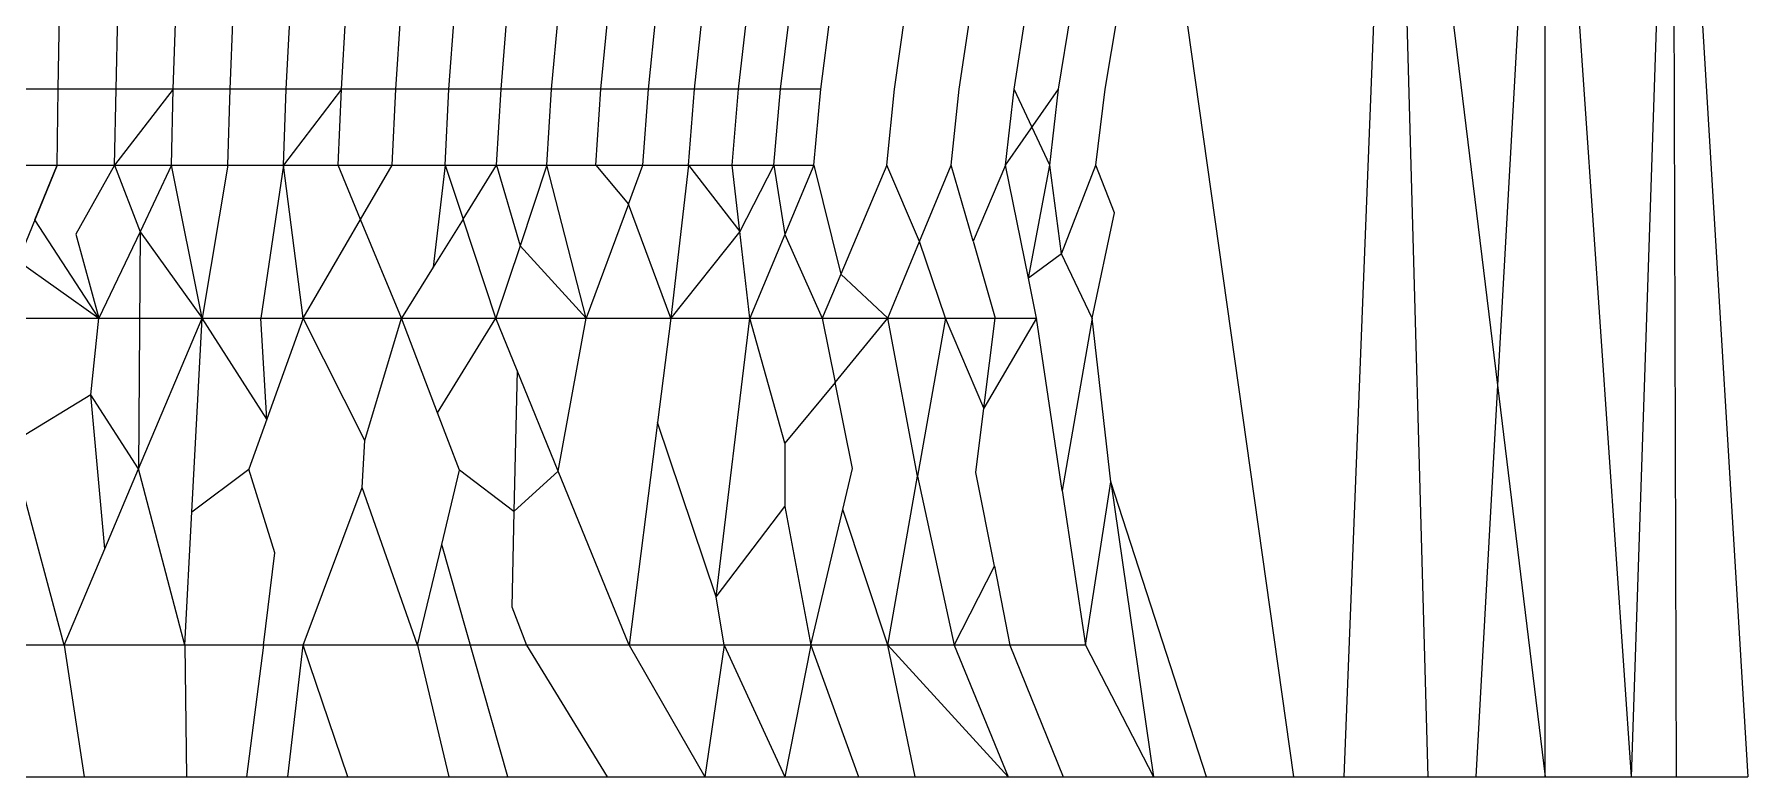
# Model space of a CAD drawing. Header units: inches. Extents: x 17 to 4615, y 5 to 3256.
# Drawn here: x 748.792 to 749.887, y 2597.352 to 2597.829 of the extents above; entities that cross this region are included whole.
import ezdxf

# ---------------------------------------------------------------- set-up
doc = ezdxf.new("R2010")
doc.units = ezdxf.units.IN
doc.header["$MEASUREMENT"] = 0

msp = doc.modelspace()

# ---------------------------------------------------------------- linework, layer by layer
for p, q in [((749.6319, 2597.3524), (749.6634, 2598.1523)), ((749.6634, 2598.1523), (749.6856, 2597.3524)), ((749.6634, 2598.1523), (749.7304, 2597.6034)), ((749.761, 2598.1523), (749.7304, 2597.6034)), ((749.761, 2597.3524), (749.761, 2598.1523)), ((749.761, 2598.1523), (749.8161, 2597.3524)), ((749.8429, 2598.1523), (749.8161, 2597.3524)), ((749.8451, 2597.3524), (749.8429, 2598.1523)), ((749.8429, 2598.1523), (749.8909, 2597.3524)), ((749.5169, 2597.9367), (749.5994, 2597.3524)), ((748.807, 2597.7932), (748.8078, 2597.8415)), ((748.8441, 2597.7932), (748.8453, 2597.8415)), ((748.8808, 2597.7932), (748.8825, 2597.8415)), ((748.9173, 2597.7932), (748.9193, 2597.8415)), ((748.9533, 2597.7932), (748.9557, 2597.8415)), ((748.9887, 2597.7932), (748.9916, 2597.8415)), ((749.0236, 2597.7932), (749.0268, 2597.8415)), ((749.0577, 2597.7932), (749.0613, 2597.8415)), ((749.0911, 2597.7932), (749.095, 2597.8415)), ((749.1235, 2597.7932), (749.1279, 2597.8415)), ((749.1551, 2597.7932), (749.1598, 2597.8415)), ((749.1856, 2597.7932), (749.1906, 2597.8415)), ((749.2151, 2597.7932), (749.2204, 2597.8415)), ((749.2434, 2597.7932), (749.249, 2597.8415)), ((749.2704, 2597.7932), (749.2763, 2597.8415)), ((749.2962, 2597.7932), (749.3024, 2597.8415)), ((749.3435, 2597.7932), (749.3503, 2597.8415)), ((749.385, 2597.7932), (749.3922, 2597.8415)), ((749.4202, 2597.7932), (749.4278, 2597.8415)), ((749.4488, 2597.7932), (749.4567, 2597.8415)), ((749.4786, 2597.7932), (749.4869, 2597.8415)), ((748.807, 2597.7932), (748.7698, 2597.7932)), ((748.8064, 2597.7445), (748.807, 2597.7932)), ((748.8441, 2597.7932), (748.807, 2597.7932)), ((748.8432, 2597.7445), (748.8441, 2597.7932)), ((748.8808, 2597.7932), (748.8432, 2597.7445)), ((748.8808, 2597.7932), (748.8441, 2597.7932)), ((748.8797, 2597.7445), (748.8808, 2597.7932)), ((748.9173, 2597.7932), (748.8808, 2597.7932)), ((748.9158, 2597.7445), (748.9173, 2597.7932)), ((748.9533, 2597.7932), (748.9173, 2597.7932)), ((748.9515, 2597.7445), (748.9533, 2597.7932)), ((748.9887, 2597.7932), (748.9515, 2597.7445)), ((748.9887, 2597.7932), (748.9533, 2597.7932)), ((748.9867, 2597.7445), (748.9887, 2597.7932)), ((749.0236, 2597.7932), (748.9887, 2597.7932)), ((749.0213, 2597.7445), (749.0236, 2597.7932)), ((749.0577, 2597.7932), (749.0236, 2597.7932)), ((749.0552, 2597.7445), (749.0577, 2597.7932)), ((749.0911, 2597.7932), (749.0577, 2597.7932)), ((749.0882, 2597.7445), (749.0911, 2597.7932)), ((749.1235, 2597.7932), (749.0911, 2597.7932)), ((749.1205, 2597.7445), (749.1235, 2597.7932)), ((749.1551, 2597.7932), (749.1235, 2597.7932)), ((749.1518, 2597.7445), (749.1551, 2597.7932)), ((749.1856, 2597.7932), (749.1551, 2597.7932)), ((749.182, 2597.7445), (749.1856, 2597.7932)), ((749.2151, 2597.7932), (749.1856, 2597.7932)), ((749.2113, 2597.7445), (749.2151, 2597.7932)), ((749.2434, 2597.7932), (749.2151, 2597.7932)), ((749.2393, 2597.7445), (749.2434, 2597.7932)), ((749.2704, 2597.7932), (749.2434, 2597.7932)), ((749.2662, 2597.7445), (749.2704, 2597.7932)), ((749.2962, 2597.7932), (749.2704, 2597.7932)), ((749.2917, 2597.7445), (749.2962, 2597.7932)), ((749.3387, 2597.7445), (749.3435, 2597.7932)), ((749.3798, 2597.7445), (749.385, 2597.7932)), ((749.4148, 2597.7445), (749.4202, 2597.7932)), ((749.4148, 2597.7445), (749.4488, 2597.7932)), ((749.4431, 2597.7445), (749.4202, 2597.7932)), ((749.4431, 2597.7445), (749.4488, 2597.7932)), ((749.4727, 2597.7445), (749.4786, 2597.7932)), ((748.7695, 2597.7445), (748.8064, 2597.7445)), ((748.8064, 2597.7445), (748.7812, 2597.6833)), ((748.7921, 2597.7096), (748.8064, 2597.7445)), ((748.8064, 2597.7445), (748.8432, 2597.7445)), ((748.8432, 2597.7445), (748.8184, 2597.7004)), ((748.8432, 2597.7445), (748.8797, 2597.7445)), ((748.8432, 2597.7445), (748.8595, 2597.7019)), ((748.8797, 2597.7445), (748.8595, 2597.7019)), ((748.8797, 2597.7445), (748.9158, 2597.7445)), ((748.8993, 2597.6464), (748.8797, 2597.7445)), ((748.9158, 2597.7445), (748.8993, 2597.6464)), ((748.9158, 2597.7445), (748.9515, 2597.7445)), ((748.9515, 2597.7445), (748.937, 2597.6464)), ((748.9515, 2597.7445), (748.9867, 2597.7445)), ((748.9642, 2597.6464), (748.9515, 2597.7445)), ((748.9867, 2597.7445), (749.0213, 2597.7445)), ((749.001, 2597.7097), (748.9867, 2597.7445)), ((749.001, 2597.7097), (749.0213, 2597.7445)), ((749.0213, 2597.7445), (749.0552, 2597.7445)), ((749.0552, 2597.7445), (749.0476, 2597.6792)), ((749.0552, 2597.7445), (749.0882, 2597.7445)), ((749.0552, 2597.7445), (749.0667, 2597.7099)), ((749.0667, 2597.7099), (749.0882, 2597.7445)), ((749.0882, 2597.7445), (749.1205, 2597.7445)), ((749.0882, 2597.7445), (749.1033, 2597.6928)), ((749.1205, 2597.7445), (749.1033, 2597.6928)), ((749.1205, 2597.7445), (749.1518, 2597.7445)), ((749.1456, 2597.6464), (749.1205, 2597.7445)), ((749.1518, 2597.7445), (749.182, 2597.7445)), ((749.1518, 2597.7445), (749.1728, 2597.7195)), ((749.1728, 2597.7195), (749.182, 2597.7445)), ((749.182, 2597.7445), (749.2113, 2597.7445)), ((749.2113, 2597.7445), (749.2, 2597.6464)), ((749.2113, 2597.7445), (749.2393, 2597.7445)), ((749.2113, 2597.7445), (749.2443, 2597.702)), ((749.2393, 2597.7445), (749.2662, 2597.7445)), ((749.2443, 2597.702), (749.2393, 2597.7445)), ((749.2662, 2597.7445), (749.2443, 2597.702)), ((749.2662, 2597.7445), (749.2917, 2597.7445)), ((749.2662, 2597.7445), (749.2732, 2597.7001)), ((749.2917, 2597.7445), (749.2732, 2597.7001)), ((749.2917, 2597.7445), (749.3091, 2597.6746)), ((749.3387, 2597.7445), (749.3091, 2597.6746)), ((749.3596, 2597.6956), (749.3387, 2597.7445)), ((749.3596, 2597.6956), (749.3798, 2597.7445)), ((749.3939, 2597.6958), (749.3798, 2597.7445)), ((749.4148, 2597.7445), (749.3939, 2597.6958)), ((749.4294, 2597.6722), (749.4148, 2597.7445)), ((749.4294, 2597.6722), (749.4431, 2597.7445)), ((749.4506, 2597.6877), (749.4431, 2597.7445)), ((749.4506, 2597.6877), (749.4727, 2597.7445)), ((749.4847, 2597.714), (749.4727, 2597.7445)), ((749.1728, 2597.7195), (749.1456, 2597.6464)), ((749.2, 2597.6464), (749.1728, 2597.7195)), ((749.4704, 2597.6464), (749.4847, 2597.714)), ((748.8331, 2597.6464), (748.7921, 2597.7096)), ((748.8595, 2597.7019), (748.8331, 2597.6464)), ((748.8595, 2597.7019), (748.8585, 2597.5498)), ((748.8595, 2597.7019), (748.8993, 2597.6464)), ((748.9642, 2597.6464), (749.001, 2597.7097)), ((749.0272, 2597.6464), (749.001, 2597.7097)), ((749.0667, 2597.7099), (749.0476, 2597.6792)), ((749.0878, 2597.6464), (749.0667, 2597.7099)), ((749.2443, 2597.702), (749.2, 2597.6464)), ((749.2507, 2597.6464), (749.2443, 2597.702)), ((748.8184, 2597.7004), (748.8331, 2597.6464)), ((749.1033, 2597.6928), (749.0878, 2597.6464)), ((749.1033, 2597.6928), (749.1456, 2597.6464)), ((749.2732, 2597.7001), (749.2507, 2597.6464)), ((749.2732, 2597.7001), (749.2972, 2597.6464)), ((749.3392, 2597.6464), (749.3596, 2597.6956)), ((749.3763, 2597.6464), (749.3596, 2597.6956)), ((749.3939, 2597.6958), (749.4082, 2597.6464)), ((748.7812, 2597.6833), (748.8331, 2597.6464)), ((749.4506, 2597.6877), (749.4294, 2597.6722)), ((749.4704, 2597.6464), (749.4506, 2597.6877)), ((749.0476, 2597.6792), (749.0272, 2597.6464)), ((749.3091, 2597.6746), (749.2972, 2597.6464)), ((749.3091, 2597.6746), (749.3392, 2597.6464)), ((749.4346, 2597.6464), (749.4294, 2597.6722)), ((748.7661, 2597.6464), (748.8331, 2597.6464)), ((748.8279, 2597.5972), (748.8331, 2597.6464)), ((748.8331, 2597.6464), (748.8993, 2597.6464)), ((748.8585, 2597.5498), (748.8993, 2597.6464)), ((748.8928, 2597.5223), (748.8993, 2597.6464)), ((748.8993, 2597.6464), (748.9642, 2597.6464)), ((748.9408, 2597.5817), (748.8993, 2597.6464)), ((748.937, 2597.6464), (748.9642, 2597.6464)), ((748.9408, 2597.5817), (748.937, 2597.6464)), ((748.9642, 2597.6464), (748.9408, 2597.5817)), ((748.9642, 2597.6464), (749.0272, 2597.6464)), ((749.0036, 2597.568), (748.9642, 2597.6464)), ((749.0036, 2597.568), (749.0272, 2597.6464)), ((749.0272, 2597.6464), (749.0878, 2597.6464)), ((749.0504, 2597.5857), (749.0272, 2597.6464)), ((749.0504, 2597.5857), (749.0878, 2597.6464)), ((749.0878, 2597.6464), (749.1456, 2597.6464)), ((749.1014, 2597.613), (749.0878, 2597.6464)), ((749.1277, 2597.5484), (749.1456, 2597.6464)), ((749.1456, 2597.6464), (749.2, 2597.6464)), ((749.2, 2597.6464), (749.1915, 2597.5795)), ((749.2, 2597.6464), (749.2507, 2597.6464)), ((749.2292, 2597.4677), (749.2507, 2597.6464)), ((749.2507, 2597.6464), (749.2972, 2597.6464)), ((749.2732, 2597.5663), (749.2507, 2597.6464)), ((749.2972, 2597.6464), (749.3392, 2597.6464)), ((749.2972, 2597.6464), (749.3055, 2597.6053)), ((749.3055, 2597.6053), (749.3392, 2597.6464)), ((749.3392, 2597.6464), (749.3763, 2597.6464)), ((749.3583, 2597.5451), (749.3392, 2597.6464)), ((749.3763, 2597.6464), (749.3583, 2597.5451)), ((749.3763, 2597.6464), (749.4082, 2597.6464)), ((749.4009, 2597.5887), (749.3763, 2597.6464)), ((749.4009, 2597.5887), (749.4082, 2597.6464)), ((749.4346, 2597.6464), (749.4009, 2597.5887)), ((749.4082, 2597.6464), (749.4346, 2597.6464)), ((749.4511, 2597.536), (749.4346, 2597.6464)), ((749.4704, 2597.6464), (749.4511, 2597.536)), ((749.4824, 2597.5416), (749.4704, 2597.6464)), ((749.1014, 2597.613), (749.0994, 2597.5225)), ((749.1277, 2597.5484), (749.1014, 2597.613)), ((749.3055, 2597.6053), (749.2732, 2597.5663)), ((749.3165, 2597.5501), (749.3055, 2597.6053)), ((749.7304, 2597.6034), (749.7164, 2597.3524)), ((749.7304, 2597.6034), (749.761, 2597.3524)), ((748.8279, 2597.5972), (748.7824, 2597.5696)), ((748.8369, 2597.4986), (748.8279, 2597.5972)), ((748.8585, 2597.5498), (748.8279, 2597.5972)), ((748.9408, 2597.5817), (748.9292, 2597.5497)), ((749.0644, 2597.549), (749.0504, 2597.5857)), ((749.3958, 2597.5474), (749.4009, 2597.5887)), ((749.1915, 2597.5795), (749.1733, 2597.4367)), ((749.2292, 2597.4677), (749.1915, 2597.5795)), ((749.0021, 2597.5379), (749.0036, 2597.568)), ((749.2732, 2597.5663), (749.2732, 2597.5258)), ((748.8369, 2597.4986), (748.8585, 2597.5498)), ((748.8883, 2597.4367), (748.8585, 2597.5498)), ((748.8928, 2597.5223), (748.9292, 2597.5497)), ((748.9459, 2597.4959), (748.9292, 2597.5497)), ((749.053, 2597.5013), (749.0644, 2597.549)), ((749.0994, 2597.5225), (749.0644, 2597.549)), ((749.1277, 2597.5484), (749.0994, 2597.5225)), ((749.1733, 2597.4367), (749.1277, 2597.5484)), ((749.3103, 2597.5237), (749.3165, 2597.5501)), ((748.8108, 2597.4367), (748.7827, 2597.5416)), ((748.9642, 2597.4367), (749.0021, 2597.5379)), ((749.0375, 2597.4367), (749.0021, 2597.5379)), ((749.3392, 2597.4367), (749.3583, 2597.5451)), ((749.3583, 2597.5451), (749.3819, 2597.4367)), ((749.4076, 2597.4875), (749.3958, 2597.5474)), ((749.466, 2597.4367), (749.4824, 2597.5416)), ((749.4824, 2597.5416), (749.5096, 2597.3524)), ((749.5436, 2597.3524), (749.4824, 2597.5416)), ((749.4511, 2597.536), (749.466, 2597.4367)), ((748.8883, 2597.4367), (748.8928, 2597.5223)), ((749.0994, 2597.5225), (749.098, 2597.4613)), ((749.2292, 2597.4677), (749.2732, 2597.5258)), ((749.2732, 2597.5258), (749.2898, 2597.4367)), ((749.2898, 2597.4367), (749.3103, 2597.5237)), ((749.3392, 2597.4367), (749.3103, 2597.5237)), ((748.8108, 2597.4367), (748.8369, 2597.4986)), ((748.9387, 2597.4367), (748.9459, 2597.4959)), ((749.0375, 2597.4367), (749.053, 2597.5013)), ((749.0955, 2597.3524), (749.053, 2597.5013)), ((749.3819, 2597.4367), (749.4076, 2597.4875)), ((749.4076, 2597.4875), (749.4176, 2597.4367)), ((749.098, 2597.4613), (749.1074, 2597.4367)), ((749.2343, 2597.4367), (749.2292, 2597.4677)), ((748.8108, 2597.4367), (748.7838, 2597.4367)), ((748.8108, 2597.4367), (748.8236, 2597.3524)), ((748.8883, 2597.4367), (748.8108, 2597.4367)), ((748.9642, 2597.4367), (748.8883, 2597.4367)), ((748.8883, 2597.4367), (748.8892, 2597.3524)), ((748.9387, 2597.4367), (748.9277, 2597.3524)), ((748.9642, 2597.4367), (748.9387, 2597.4367)), ((748.9544, 2597.3524), (748.9642, 2597.4367)), ((749.0375, 2597.4367), (748.9642, 2597.4367)), ((748.9929, 2597.3524), (748.9642, 2597.4367)), ((749.1074, 2597.4367), (749.0375, 2597.4367)), ((749.0375, 2597.4367), (749.0575, 2597.3524)), ((749.1733, 2597.4367), (749.1074, 2597.4367)), ((749.1074, 2597.4367), (749.1592, 2597.3524)), ((749.2343, 2597.4367), (749.1733, 2597.4367)), ((749.1733, 2597.4367), (749.2218, 2597.3524)), ((749.2343, 2597.4367), (749.2218, 2597.3524)), ((749.2898, 2597.4367), (749.2343, 2597.4367)), ((749.2343, 2597.4367), (749.2732, 2597.3524)), ((749.2898, 2597.4367), (749.2732, 2597.3524)), ((749.3392, 2597.4367), (749.2898, 2597.4367)), ((749.2898, 2597.4367), (749.3204, 2597.3524)), ((749.3819, 2597.4367), (749.3392, 2597.4367)), ((749.3568, 2597.3524), (749.3392, 2597.4367)), ((749.3392, 2597.4367), (749.4165, 2597.3524)), ((749.4176, 2597.4367), (749.3819, 2597.4367)), ((749.3819, 2597.4367), (749.4165, 2597.3524)), ((749.466, 2597.4367), (749.4176, 2597.4367)), ((749.4176, 2597.4367), (749.4517, 2597.3524)), ((749.466, 2597.4367), (749.5096, 2597.3524)), ((748.7847, 2597.3524), (748.8236, 2597.3524)), ((748.8236, 2597.3524), (748.8892, 2597.3524)), ((748.8892, 2597.3524), (748.9277, 2597.3524)), ((748.9277, 2597.3524), (748.9544, 2597.3524)), ((748.9544, 2597.3524), (748.9929, 2597.3524)), ((748.9929, 2597.3524), (749.0575, 2597.3524)), ((749.0575, 2597.3524), (749.0955, 2597.3524)), ((749.0955, 2597.3524), (749.1592, 2597.3524)), ((749.1592, 2597.3524), (749.2218, 2597.3524)), ((749.2218, 2597.3524), (749.2732, 2597.3524)), ((749.2732, 2597.3524), (749.3204, 2597.3524)), ((749.3204, 2597.3524), (749.3568, 2597.3524)), ((749.3568, 2597.3524), (749.4165, 2597.3524)), ((749.4165, 2597.3524), (749.4517, 2597.3524)), ((749.4517, 2597.3524), (749.5096, 2597.3524)), ((749.5096, 2597.3524), (749.5436, 2597.3524)), ((749.5436, 2597.3524), (749.5994, 2597.3524)), ((749.5994, 2597.3524), (749.6319, 2597.3524)), ((749.6319, 2597.3524), (749.6856, 2597.3524)), ((749.6856, 2597.3524), (749.761, 2597.3524)), ((749.761, 2597.3524), (749.8161, 2597.3524)), ((749.8161, 2597.3524), (749.8451, 2597.3524)), ((749.8451, 2597.3524), (749.8909, 2597.3524))]:
    msp.add_line(p, q)

doc.saveas('drawing.dxf')
